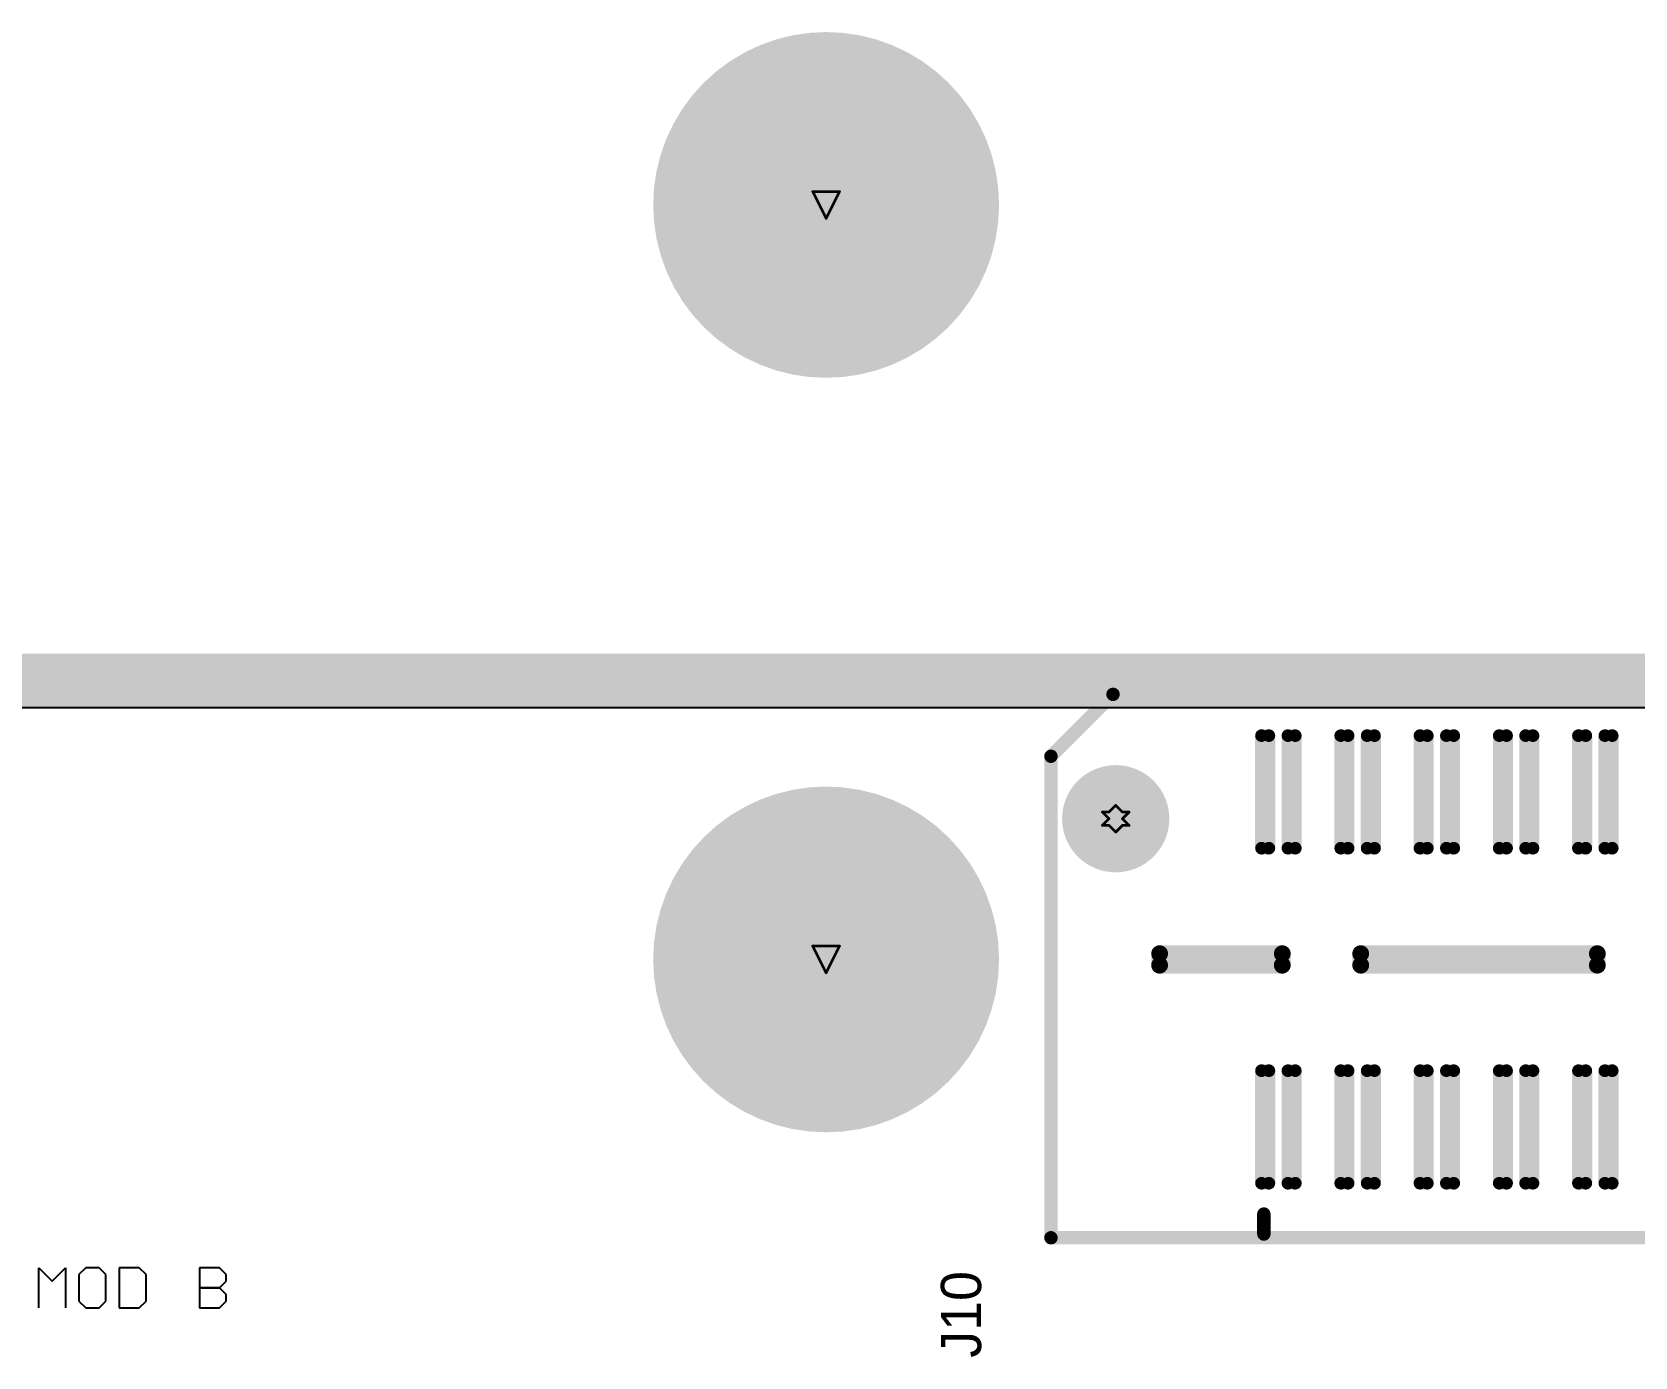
# Model space of a CAD drawing. Header units: millimetres. Extents: x 1.5 to 17.5, y 1 to 11.2.
# Drawn here: x 8.8 to 9.996, y 7.613 to 8.602 of the extents above; entities that cross this region are included whole.
import ezdxf

# ---------------------------------------------------------------- set-up
doc = ezdxf.new("R2010")
doc.units = ezdxf.units.MM
doc.header["$MEASUREMENT"] = 0
for name, color, linetype in [('BottomLayer', 5, 'Continuous'), ('BottomSolder', 6, 'Continuous'), ('DrillDrawing', 1, 'Continuous'), ('InternalPlane1', 76, 'Continuous'), ('InternalPlane2', 16, 'Continuous'), ('Mechanical2', 216, 'Continuous'), ('Mechanical8', 56, 'Continuous'), ('MultiLayer', 9, 'Continuous'), ('PadHoleLayer', 156, 'Continuous'), ('TopLayer', 1, 'Continuous'), ('TopOverlay', 2, 'Continuous'), ('TopPaste', 8, 'Continuous'), ('TopSolder', 216, 'Continuous')]:
    doc.layers.add(name, color=color, linetype=linetype)

# ---------------------------------------------------------------- blocks, each defined once
blk = doc.blocks.new('ASP_122953_01_ND_1')
at = {"layer": 'BottomLayer', "const_width": 0.125}
for points in [[(-1.4625, 0.563, 1), (-1.3375, 0.563, 1)], [(-1.4625, 0, 1), (-1.3375, 0, 1)]]:
    blk.add_lwpolyline(points, format="xyb", close=True, dxfattribs=at)
at = {"layer": 'BottomSolder', "const_width": 0.129}
for points in [[(-1.4645, 0.563, 1), (-1.3355, 0.563, 1)], [(-1.4645, 0, 1), (-1.3355, 0, 1)]]:
    blk.add_lwpolyline(points, format="xyb", close=True, dxfattribs=at)
at = {"layer": 'InternalPlane1'}
for points, const_width in [([(-1.4412, 0.563, 1), (-1.3587, 0.563, 1)], 0.0825), ([(-1.204, 0.105, 1), (-1.164, 0.105, 1)], 0.04), ([(-1.4412, 0, 1), (-1.3587, 0, 1)], 0.0825)]:
    blk.add_lwpolyline(points, format="xyb", close=True, dxfattribs=dict(at, const_width=const_width))
at = {"layer": 'InternalPlane2'}
for points, const_width in [([(-1.4412, 0.563, 1), (-1.3587, 0.563, 1)], 0.0825), ([(-1.204, 0.105, 1), (-1.164, 0.105, 1)], 0.04), ([(-1.4412, 0, 1), (-1.3587, 0, 1)], 0.0825)]:
    blk.add_lwpolyline(points, format="xyb", close=True, dxfattribs=dict(at, const_width=const_width))
at = {"layer": 'MultiLayer', "const_width": 0.125}
for points in [[(-1.4625, 0.563, 1), (-1.3375, 0.563, 1)], [(-1.4625, 0, 1), (-1.3375, 0, 1)]]:
    blk.add_lwpolyline(points, format="xyb", close=True, dxfattribs=at)
at = {"layer": 'PadHoleLayer'}
for points, const_width in [([(-1.4312, 0.563, 1), (-1.3687, 0.563, 1)], 0.0625), ([(-1.194, 0.105, 1), (-1.174, 0.105, 1)], 0.02), ([(-1.4312, 0, 1), (-1.3687, 0, 1)], 0.0625)]:
    blk.add_lwpolyline(points, format="xyb", close=True, dxfattribs=dict(at, const_width=const_width))
at = {"layer": 'TopLayer'}
for points, const_width in [([(-1.4625, 0.563, 1), (-1.3375, 0.563, 1)], 0.125), ([(-1.0766, 0.167, 1), (-1.0739, 0.167, 1)], 0.00275), ([(-1.0711, 0.167, 1), (-1.0684, 0.167, 1)], 0.00275), ([(-1.0569, 0.167, 1), (-1.0542, 0.167, 1)], 0.00275), ([(-1.0514, 0.167, 1), (-1.0487, 0.167, 1)], 0.00275), ([(-1.0175, 0.167, 1), (-1.0148, 0.167, 1)], 0.00275), ([(-1.012, 0.167, 1), (-1.0093, 0.167, 1)], 0.00275), ([(-0.9978, 0.167, 1), (-0.9951, 0.167, 1)], 0.00275), ([(-0.9923, 0.167, 1), (-0.9896, 0.167, 1)], 0.00275), ([(-0.9584, 0.167, 1), (-0.9557, 0.167, 1)], 0.00275), ([(-0.9529, 0.167, 1), (-0.9502, 0.167, 1)], 0.00275), ([(-0.9387, 0.167, 1), (-0.936, 0.167, 1)], 0.00275), ([(-0.9332, 0.167, 1), (-0.9305, 0.167, 1)], 0.00275), ([(-0.8993, 0.167, 1), (-0.8966, 0.167, 1)], 0.00275), ([(-0.8938, 0.167, 1), (-0.8911, 0.167, 1)], 0.00275), ([(-0.8796, 0.167, 1), (-0.8769, 0.167, 1)], 0.00275), ([(-0.8741, 0.167, 1), (-0.8714, 0.167, 1)], 0.00275), ([(-0.8402, 0.167, 1), (-0.8375, 0.167, 1)], 0.00275), ([(-0.8347, 0.167, 1), (-0.832, 0.167, 1)], 0.00275), ([(-0.8205, 0.167, 1), (-0.8178, 0.167, 1)], 0.00275), ([(-0.815, 0.167, 1), (-0.8123, 0.167, 1)], 0.00275), ([(-1.4625, 0, 1), (-1.3375, 0, 1)], 0.125), ([(-1.0766, 0.083, 1), (-1.0739, 0.083, 1)], 0.00275), ([(-1.0711, 0.083, 1), (-1.0684, 0.083, 1)], 0.00275), ([(-1.0569, 0.083, 1), (-1.0542, 0.083, 1)], 0.00275), ([(-1.0514, 0.083, 1), (-1.0487, 0.083, 1)], 0.00275), ([(-1.0175, 0.083, 1), (-1.0148, 0.083, 1)], 0.00275), ([(-1.012, 0.083, 1), (-1.0093, 0.083, 1)], 0.00275), ([(-0.9978, 0.083, 1), (-0.9951, 0.083, 1)], 0.00275), ([(-0.9923, 0.083, 1), (-0.9896, 0.083, 1)], 0.00275), ([(-0.9584, 0.083, 1), (-0.9557, 0.083, 1)], 0.00275), ([(-0.9529, 0.083, 1), (-0.9502, 0.083, 1)], 0.00275), ([(-0.9387, 0.083, 1), (-0.936, 0.083, 1)], 0.00275), ([(-0.9332, 0.083, 1), (-0.9305, 0.083, 1)], 0.00275), ([(-0.8993, 0.083, 1), (-0.8966, 0.083, 1)], 0.00275), ([(-0.8938, 0.083, 1), (-0.8911, 0.083, 1)], 0.00275), ([(-0.8796, 0.083, 1), (-0.8769, 0.083, 1)], 0.00275), ([(-0.8741, 0.083, 1), (-0.8714, 0.083, 1)], 0.00275), ([(-0.8402, 0.083, 1), (-0.8375, 0.083, 1)], 0.00275), ([(-0.8347, 0.083, 1), (-0.832, 0.083, 1)], 0.00275), ([(-0.8205, 0.083, 1), (-0.8178, 0.083, 1)], 0.00275), ([(-0.815, 0.083, 1), (-0.8123, 0.083, 1)], 0.00275), ([(-1.1534, 0.0043, 1), (-1.1491, 0.0043, 1)], 0.00425), ([(-1.1534, -0.0043, 1), (-1.1491, -0.0043, 1)], 0.00425), ([(-1.0619, 0.0043, 1), (-1.0576, 0.0043, 1)], 0.00425), ([(-1.0034, 0.0043, 1), (-0.9991, 0.0043, 1)], 0.00425), ([(-0.8269, 0.0043, 1), (-0.8226, 0.0043, 1)], 0.00425), ([(-1.0619, -0.0043, 1), (-1.0576, -0.0043, 1)], 0.00425), ([(-1.0034, -0.0043, 1), (-0.9991, -0.0043, 1)], 0.00425), ([(-0.8269, -0.0043, 1), (-0.8226, -0.0043, 1)], 0.00425), ([(-1.0766, -0.083, 1), (-1.0739, -0.083, 1)], 0.00275), ([(-1.0711, -0.083, 1), (-1.0684, -0.083, 1)], 0.00275), ([(-1.0569, -0.083, 1), (-1.0542, -0.083, 1)], 0.00275), ([(-1.0514, -0.083, 1), (-1.0487, -0.083, 1)], 0.00275), ([(-1.0175, -0.083, 1), (-1.0148, -0.083, 1)], 0.00275), ([(-1.012, -0.083, 1), (-1.0093, -0.083, 1)], 0.00275), ([(-0.9978, -0.083, 1), (-0.9951, -0.083, 1)], 0.00275), ([(-0.9923, -0.083, 1), (-0.9896, -0.083, 1)], 0.00275), ([(-0.9584, -0.083, 1), (-0.9557, -0.083, 1)], 0.00275), ([(-0.9529, -0.083, 1), (-0.9502, -0.083, 1)], 0.00275), ([(-0.9387, -0.083, 1), (-0.936, -0.083, 1)], 0.00275), ([(-0.9332, -0.083, 1), (-0.9305, -0.083, 1)], 0.00275), ([(-0.8993, -0.083, 1), (-0.8966, -0.083, 1)], 0.00275), ([(-0.8938, -0.083, 1), (-0.8911, -0.083, 1)], 0.00275), ([(-0.8796, -0.083, 1), (-0.8769, -0.083, 1)], 0.00275), ([(-0.8741, -0.083, 1), (-0.8714, -0.083, 1)], 0.00275), ([(-0.8402, -0.083, 1), (-0.8375, -0.083, 1)], 0.00275), ([(-0.8347, -0.083, 1), (-0.832, -0.083, 1)], 0.00275), ([(-0.8205, -0.083, 1), (-0.8178, -0.083, 1)], 0.00275), ([(-0.815, -0.083, 1), (-0.8123, -0.083, 1)], 0.00275), ([(-1.0766, -0.167, 1), (-1.0739, -0.167, 1)], 0.00275), ([(-1.0711, -0.167, 1), (-1.0684, -0.167, 1)], 0.00275), ([(-1.0569, -0.167, 1), (-1.0542, -0.167, 1)], 0.00275), ([(-1.0514, -0.167, 1), (-1.0487, -0.167, 1)], 0.00275), ([(-1.0175, -0.167, 1), (-1.0148, -0.167, 1)], 0.00275), ([(-1.012, -0.167, 1), (-1.0093, -0.167, 1)], 0.00275), ([(-0.9978, -0.167, 1), (-0.9951, -0.167, 1)], 0.00275), ([(-0.9923, -0.167, 1), (-0.9896, -0.167, 1)], 0.00275), ([(-0.9584, -0.167, 1), (-0.9557, -0.167, 1)], 0.00275), ([(-0.9529, -0.167, 1), (-0.9502, -0.167, 1)], 0.00275), ([(-0.9387, -0.167, 1), (-0.936, -0.167, 1)], 0.00275), ([(-0.9332, -0.167, 1), (-0.9305, -0.167, 1)], 0.00275), ([(-0.8993, -0.167, 1), (-0.8966, -0.167, 1)], 0.00275), ([(-0.8938, -0.167, 1), (-0.8911, -0.167, 1)], 0.00275), ([(-0.8796, -0.167, 1), (-0.8769, -0.167, 1)], 0.00275), ([(-0.8741, -0.167, 1), (-0.8714, -0.167, 1)], 0.00275), ([(-0.8402, -0.167, 1), (-0.8375, -0.167, 1)], 0.00275), ([(-0.8347, -0.167, 1), (-0.832, -0.167, 1)], 0.00275), ([(-0.8205, -0.167, 1), (-0.8178, -0.167, 1)], 0.00275), ([(-0.815, -0.167, 1), (-0.8123, -0.167, 1)], 0.00275)]:
    blk.add_lwpolyline(points, format="xyb", close=True, dxfattribs=dict(at, const_width=const_width))
for points in [[(-1.0753, 0.0803), (-1.0697, 0.0803), (-1.0753, 0.1698), (-1.0697, 0.1698)], [(-1.0555, 0.0803), (-1.05, 0.0803), (-1.0555, 0.1698), (-1.05, 0.1698)], [(-1.0162, 0.0803), (-1.0107, 0.0803), (-1.0162, 0.1698), (-1.0107, 0.1698)], [(-0.9964, 0.0803), (-0.9909, 0.0803), (-0.9964, 0.1698), (-0.9909, 0.1698)], [(-0.957, 0.0803), (-0.9516, 0.0803), (-0.957, 0.1698), (-0.9516, 0.1698)], [(-0.9374, 0.0803), (-0.9318, 0.0803), (-0.9374, 0.1698), (-0.9318, 0.1698)], [(-0.898, 0.0803), (-0.8924, 0.0803), (-0.898, 0.1698), (-0.8924, 0.1698)], [(-0.8782, 0.0803), (-0.8728, 0.0803), (-0.8782, 0.1698), (-0.8728, 0.1698)], [(-0.8388, 0.0803), (-0.8334, 0.0803), (-0.8388, 0.1698), (-0.8334, 0.1698)], [(-0.8192, 0.0803), (-0.8136, 0.0803), (-0.8192, 0.1698), (-0.8136, 0.1698)], [(-1.078, 0.083), (-1.067, 0.083), (-1.078, 0.167), (-1.067, 0.167)], [(-1.0583, 0.083), (-1.0473, 0.083), (-1.0583, 0.167), (-1.0473, 0.167)], [(-1.0189, 0.083), (-1.0079, 0.083), (-1.0189, 0.167), (-1.0079, 0.167)], [(-0.9992, 0.083), (-0.9882, 0.083), (-0.9992, 0.167), (-0.9882, 0.167)], [(-0.9598, 0.083), (-0.9488, 0.083), (-0.9598, 0.167), (-0.9488, 0.167)], [(-0.9401, 0.083), (-0.9291, 0.083), (-0.9401, 0.167), (-0.9291, 0.167)], [(-0.9007, 0.083), (-0.8897, 0.083), (-0.9007, 0.167), (-0.8897, 0.167)], [(-0.881, 0.083), (-0.87, 0.083), (-0.881, 0.167), (-0.87, 0.167)], [(-0.8416, 0.083), (-0.8306, 0.083), (-0.8416, 0.167), (-0.8306, 0.167)], [(-0.8219, 0.083), (-0.8109, 0.083), (-0.8219, 0.167), (-0.8109, 0.167)], [(-1.0555, -0.0043), (-1.0555, 0.0043), (-1.1555, -0.0043), (-1.1555, 0.0043)], [(-1.0597, -0.0085), (-1.0597, 0.0085), (-1.1513, -0.0085), (-1.1513, 0.0085)], [(-0.8205, -0.0043), (-0.8205, 0.0043), (-1.0055, -0.0043), (-1.0055, 0.0043)], [(-0.8247, -0.0085), (-0.8247, 0.0085), (-1.0012, -0.0085), (-1.0012, 0.0085)], [(-1.078, -0.167), (-1.067, -0.167), (-1.078, -0.083), (-1.067, -0.083)], [(-1.0753, -0.1698), (-1.0697, -0.1698), (-1.0753, -0.0803), (-1.0697, -0.0803)], [(-1.0583, -0.167), (-1.0473, -0.167), (-1.0583, -0.083), (-1.0473, -0.083)], [(-1.0555, -0.1698), (-1.05, -0.1698), (-1.0555, -0.0803), (-1.05, -0.0803)], [(-1.0189, -0.167), (-1.0079, -0.167), (-1.0189, -0.083), (-1.0079, -0.083)], [(-1.0162, -0.1698), (-1.0107, -0.1698), (-1.0162, -0.0803), (-1.0107, -0.0803)], [(-0.9992, -0.167), (-0.9882, -0.167), (-0.9992, -0.083), (-0.9882, -0.083)], [(-0.9964, -0.1698), (-0.9909, -0.1698), (-0.9964, -0.0803), (-0.9909, -0.0803)], [(-0.9598, -0.167), (-0.9488, -0.167), (-0.9598, -0.083), (-0.9488, -0.083)], [(-0.957, -0.1698), (-0.9516, -0.1698), (-0.957, -0.0803), (-0.9516, -0.0803)], [(-0.9401, -0.167), (-0.9291, -0.167), (-0.9401, -0.083), (-0.9291, -0.083)], [(-0.9374, -0.1698), (-0.9318, -0.1698), (-0.9374, -0.0803), (-0.9318, -0.0803)], [(-0.9007, -0.167), (-0.8897, -0.167), (-0.9007, -0.083), (-0.8897, -0.083)], [(-0.898, -0.1698), (-0.8924, -0.1698), (-0.898, -0.0803), (-0.8924, -0.0803)], [(-0.881, -0.167), (-0.87, -0.167), (-0.881, -0.083), (-0.87, -0.083)], [(-0.8782, -0.1698), (-0.8728, -0.1698), (-0.8782, -0.0803), (-0.8728, -0.0803)], [(-0.8416, -0.167), (-0.8306, -0.167), (-0.8416, -0.083), (-0.8306, -0.083)], [(-0.8388, -0.1698), (-0.8334, -0.1698), (-0.8388, -0.0803), (-0.8334, -0.0803)], [(-0.8219, -0.167), (-0.8109, -0.167), (-0.8219, -0.083), (-0.8109, -0.083)], [(-0.8192, -0.1698), (-0.8136, -0.1698), (-0.8192, -0.0803), (-0.8136, -0.0803)]]:
    blk.add_solid(points, dxfattribs=at)
at = {"layer": 'TopOverlay', "const_width": 0.01}
for points in [[(-1.2323, 0.1516), (-1.186, 0.1978)], [(-1.186, 0.1978), (1.1841, 0.1978)], [(-1.2323, -0.2077), (-1.2323, 0.1516)], [(-1.0735, -0.2049), (-1.0735, -0.19)], [(-1.2323, -0.2077), (1.2352, -0.2077)]]:
    blk.add_lwpolyline(points, dxfattribs=at)
at = {"layer": 'TopOverlay', "const_width": 0.005}
for points in [[(-1.1885, 0.1978, 1), (-1.1835, 0.1978, 1)], [(-1.1885, 0.1978, 1), (-1.1835, 0.1978, 1)], [(-1.2348, 0.1516, 1), (-1.2298, 0.1516, 1)], [(-1.2348, 0.1516, 1), (-1.2298, 0.1516, 1)], [(-1.076, -0.19, 1), (-1.071, -0.19, 1)], [(-1.2348, -0.2077, 1), (-1.2298, -0.2077, 1)], [(-1.2348, -0.2077, 1), (-1.2298, -0.2077, 1)], [(-1.076, -0.2049, 1), (-1.071, -0.2049, 1)]]:
    blk.add_lwpolyline(points, format="xyb", close=True, dxfattribs=at)
at = {"layer": 'TopPaste'}
for points, const_width in [([(-1.0766, 0.167, 1), (-1.0739, 0.167, 1)], 0.00275), ([(-1.0711, 0.167, 1), (-1.0684, 0.167, 1)], 0.00275), ([(-1.0569, 0.167, 1), (-1.0542, 0.167, 1)], 0.00275), ([(-1.0514, 0.167, 1), (-1.0487, 0.167, 1)], 0.00275), ([(-1.0175, 0.167, 1), (-1.0148, 0.167, 1)], 0.00275), ([(-1.012, 0.167, 1), (-1.0093, 0.167, 1)], 0.00275), ([(-0.9978, 0.167, 1), (-0.9951, 0.167, 1)], 0.00275), ([(-0.9923, 0.167, 1), (-0.9896, 0.167, 1)], 0.00275), ([(-0.9584, 0.167, 1), (-0.9557, 0.167, 1)], 0.00275), ([(-0.9529, 0.167, 1), (-0.9502, 0.167, 1)], 0.00275), ([(-0.9387, 0.167, 1), (-0.936, 0.167, 1)], 0.00275), ([(-0.9332, 0.167, 1), (-0.9305, 0.167, 1)], 0.00275), ([(-0.8993, 0.167, 1), (-0.8966, 0.167, 1)], 0.00275), ([(-0.8938, 0.167, 1), (-0.8911, 0.167, 1)], 0.00275), ([(-0.8796, 0.167, 1), (-0.8769, 0.167, 1)], 0.00275), ([(-0.8741, 0.167, 1), (-0.8714, 0.167, 1)], 0.00275), ([(-0.8402, 0.167, 1), (-0.8375, 0.167, 1)], 0.00275), ([(-0.8347, 0.167, 1), (-0.832, 0.167, 1)], 0.00275), ([(-0.8205, 0.167, 1), (-0.8178, 0.167, 1)], 0.00275), ([(-0.815, 0.167, 1), (-0.8123, 0.167, 1)], 0.00275), ([(-1.0766, 0.083, 1), (-1.0739, 0.083, 1)], 0.00275), ([(-1.0711, 0.083, 1), (-1.0684, 0.083, 1)], 0.00275), ([(-1.0569, 0.083, 1), (-1.0542, 0.083, 1)], 0.00275), ([(-1.0514, 0.083, 1), (-1.0487, 0.083, 1)], 0.00275), ([(-1.0175, 0.083, 1), (-1.0148, 0.083, 1)], 0.00275), ([(-1.012, 0.083, 1), (-1.0093, 0.083, 1)], 0.00275), ([(-0.9978, 0.083, 1), (-0.9951, 0.083, 1)], 0.00275), ([(-0.9923, 0.083, 1), (-0.9896, 0.083, 1)], 0.00275), ([(-0.9584, 0.083, 1), (-0.9557, 0.083, 1)], 0.00275), ([(-0.9529, 0.083, 1), (-0.9502, 0.083, 1)], 0.00275), ([(-0.9387, 0.083, 1), (-0.936, 0.083, 1)], 0.00275), ([(-0.9332, 0.083, 1), (-0.9305, 0.083, 1)], 0.00275), ([(-0.8993, 0.083, 1), (-0.8966, 0.083, 1)], 0.00275), ([(-0.8938, 0.083, 1), (-0.8911, 0.083, 1)], 0.00275), ([(-0.8796, 0.083, 1), (-0.8769, 0.083, 1)], 0.00275), ([(-0.8741, 0.083, 1), (-0.8714, 0.083, 1)], 0.00275), ([(-0.8402, 0.083, 1), (-0.8375, 0.083, 1)], 0.00275), ([(-0.8347, 0.083, 1), (-0.832, 0.083, 1)], 0.00275), ([(-0.8205, 0.083, 1), (-0.8178, 0.083, 1)], 0.00275), ([(-0.815, 0.083, 1), (-0.8123, 0.083, 1)], 0.00275), ([(-1.1534, 0.0043, 1), (-1.1491, 0.0043, 1)], 0.00425), ([(-1.1534, -0.0043, 1), (-1.1491, -0.0043, 1)], 0.00425), ([(-1.0619, 0.0043, 1), (-1.0576, 0.0043, 1)], 0.00425), ([(-1.0034, 0.0043, 1), (-0.9991, 0.0043, 1)], 0.00425), ([(-0.8269, 0.0043, 1), (-0.8226, 0.0043, 1)], 0.00425), ([(-1.0619, -0.0043, 1), (-1.0576, -0.0043, 1)], 0.00425), ([(-1.0034, -0.0043, 1), (-0.9991, -0.0043, 1)], 0.00425), ([(-0.8269, -0.0043, 1), (-0.8226, -0.0043, 1)], 0.00425), ([(-1.0766, -0.083, 1), (-1.0739, -0.083, 1)], 0.00275), ([(-1.0711, -0.083, 1), (-1.0684, -0.083, 1)], 0.00275), ([(-1.0569, -0.083, 1), (-1.0542, -0.083, 1)], 0.00275), ([(-1.0514, -0.083, 1), (-1.0487, -0.083, 1)], 0.00275), ([(-1.0175, -0.083, 1), (-1.0148, -0.083, 1)], 0.00275), ([(-1.012, -0.083, 1), (-1.0093, -0.083, 1)], 0.00275), ([(-0.9978, -0.083, 1), (-0.9951, -0.083, 1)], 0.00275), ([(-0.9923, -0.083, 1), (-0.9896, -0.083, 1)], 0.00275), ([(-0.9584, -0.083, 1), (-0.9557, -0.083, 1)], 0.00275), ([(-0.9529, -0.083, 1), (-0.9502, -0.083, 1)], 0.00275), ([(-0.9387, -0.083, 1), (-0.936, -0.083, 1)], 0.00275), ([(-0.9332, -0.083, 1), (-0.9305, -0.083, 1)], 0.00275), ([(-0.8993, -0.083, 1), (-0.8966, -0.083, 1)], 0.00275), ([(-0.8938, -0.083, 1), (-0.8911, -0.083, 1)], 0.00275), ([(-0.8796, -0.083, 1), (-0.8769, -0.083, 1)], 0.00275), ([(-0.8741, -0.083, 1), (-0.8714, -0.083, 1)], 0.00275), ([(-0.8402, -0.083, 1), (-0.8375, -0.083, 1)], 0.00275), ([(-0.8347, -0.083, 1), (-0.832, -0.083, 1)], 0.00275), ([(-0.8205, -0.083, 1), (-0.8178, -0.083, 1)], 0.00275), ([(-0.815, -0.083, 1), (-0.8123, -0.083, 1)], 0.00275), ([(-1.0766, -0.167, 1), (-1.0739, -0.167, 1)], 0.00275), ([(-1.0711, -0.167, 1), (-1.0684, -0.167, 1)], 0.00275), ([(-1.0569, -0.167, 1), (-1.0542, -0.167, 1)], 0.00275), ([(-1.0514, -0.167, 1), (-1.0487, -0.167, 1)], 0.00275), ([(-1.0175, -0.167, 1), (-1.0148, -0.167, 1)], 0.00275), ([(-1.012, -0.167, 1), (-1.0093, -0.167, 1)], 0.00275), ([(-0.9978, -0.167, 1), (-0.9951, -0.167, 1)], 0.00275), ([(-0.9923, -0.167, 1), (-0.9896, -0.167, 1)], 0.00275), ([(-0.9584, -0.167, 1), (-0.9557, -0.167, 1)], 0.00275), ([(-0.9529, -0.167, 1), (-0.9502, -0.167, 1)], 0.00275), ([(-0.9387, -0.167, 1), (-0.936, -0.167, 1)], 0.00275), ([(-0.9332, -0.167, 1), (-0.9305, -0.167, 1)], 0.00275), ([(-0.8993, -0.167, 1), (-0.8966, -0.167, 1)], 0.00275), ([(-0.8938, -0.167, 1), (-0.8911, -0.167, 1)], 0.00275), ([(-0.8796, -0.167, 1), (-0.8769, -0.167, 1)], 0.00275), ([(-0.8741, -0.167, 1), (-0.8714, -0.167, 1)], 0.00275), ([(-0.8402, -0.167, 1), (-0.8375, -0.167, 1)], 0.00275), ([(-0.8347, -0.167, 1), (-0.832, -0.167, 1)], 0.00275), ([(-0.8205, -0.167, 1), (-0.8178, -0.167, 1)], 0.00275), ([(-0.815, -0.167, 1), (-0.8123, -0.167, 1)], 0.00275)]:
    blk.add_lwpolyline(points, format="xyb", close=True, dxfattribs=dict(at, const_width=const_width))
for points in [[(-1.0753, 0.0803), (-1.0697, 0.0803), (-1.0753, 0.1698), (-1.0697, 0.1698)], [(-1.0555, 0.0803), (-1.05, 0.0803), (-1.0555, 0.1698), (-1.05, 0.1698)], [(-1.0162, 0.0803), (-1.0107, 0.0803), (-1.0162, 0.1698), (-1.0107, 0.1698)], [(-0.9964, 0.0803), (-0.9909, 0.0803), (-0.9964, 0.1698), (-0.9909, 0.1698)], [(-0.957, 0.0803), (-0.9516, 0.0803), (-0.957, 0.1698), (-0.9516, 0.1698)], [(-0.9374, 0.0803), (-0.9318, 0.0803), (-0.9374, 0.1698), (-0.9318, 0.1698)], [(-0.898, 0.0803), (-0.8924, 0.0803), (-0.898, 0.1698), (-0.8924, 0.1698)], [(-0.8782, 0.0803), (-0.8728, 0.0803), (-0.8782, 0.1698), (-0.8728, 0.1698)], [(-0.8388, 0.0803), (-0.8334, 0.0803), (-0.8388, 0.1698), (-0.8334, 0.1698)], [(-0.8192, 0.0803), (-0.8136, 0.0803), (-0.8192, 0.1698), (-0.8136, 0.1698)], [(-1.078, 0.083), (-1.067, 0.083), (-1.078, 0.167), (-1.067, 0.167)], [(-1.0583, 0.083), (-1.0473, 0.083), (-1.0583, 0.167), (-1.0473, 0.167)], [(-1.0189, 0.083), (-1.0079, 0.083), (-1.0189, 0.167), (-1.0079, 0.167)], [(-0.9992, 0.083), (-0.9882, 0.083), (-0.9992, 0.167), (-0.9882, 0.167)], [(-0.9598, 0.083), (-0.9488, 0.083), (-0.9598, 0.167), (-0.9488, 0.167)], [(-0.9401, 0.083), (-0.9291, 0.083), (-0.9401, 0.167), (-0.9291, 0.167)], [(-0.9007, 0.083), (-0.8897, 0.083), (-0.9007, 0.167), (-0.8897, 0.167)], [(-0.881, 0.083), (-0.87, 0.083), (-0.881, 0.167), (-0.87, 0.167)], [(-0.8416, 0.083), (-0.8306, 0.083), (-0.8416, 0.167), (-0.8306, 0.167)], [(-0.8219, 0.083), (-0.8109, 0.083), (-0.8219, 0.167), (-0.8109, 0.167)], [(-1.0555, -0.0043), (-1.0555, 0.0043), (-1.1555, -0.0043), (-1.1555, 0.0043)], [(-1.0597, -0.0085), (-1.0597, 0.0085), (-1.1513, -0.0085), (-1.1513, 0.0085)], [(-0.8205, -0.0043), (-0.8205, 0.0043), (-1.0055, -0.0043), (-1.0055, 0.0043)], [(-0.8247, -0.0085), (-0.8247, 0.0085), (-1.0012, -0.0085), (-1.0012, 0.0085)], [(-1.078, -0.167), (-1.067, -0.167), (-1.078, -0.083), (-1.067, -0.083)], [(-1.0753, -0.1698), (-1.0697, -0.1698), (-1.0753, -0.0803), (-1.0697, -0.0803)], [(-1.0583, -0.167), (-1.0473, -0.167), (-1.0583, -0.083), (-1.0473, -0.083)], [(-1.0555, -0.1698), (-1.05, -0.1698), (-1.0555, -0.0803), (-1.05, -0.0803)], [(-1.0189, -0.167), (-1.0079, -0.167), (-1.0189, -0.083), (-1.0079, -0.083)], [(-1.0162, -0.1698), (-1.0107, -0.1698), (-1.0162, -0.0803), (-1.0107, -0.0803)], [(-0.9992, -0.167), (-0.9882, -0.167), (-0.9992, -0.083), (-0.9882, -0.083)], [(-0.9964, -0.1698), (-0.9909, -0.1698), (-0.9964, -0.0803), (-0.9909, -0.0803)], [(-0.9598, -0.167), (-0.9488, -0.167), (-0.9598, -0.083), (-0.9488, -0.083)], [(-0.957, -0.1698), (-0.9516, -0.1698), (-0.957, -0.0803), (-0.9516, -0.0803)], [(-0.9401, -0.167), (-0.9291, -0.167), (-0.9401, -0.083), (-0.9291, -0.083)], [(-0.9374, -0.1698), (-0.9318, -0.1698), (-0.9374, -0.0803), (-0.9318, -0.0803)], [(-0.9007, -0.167), (-0.8897, -0.167), (-0.9007, -0.083), (-0.8897, -0.083)], [(-0.898, -0.1698), (-0.8924, -0.1698), (-0.898, -0.0803), (-0.8924, -0.0803)], [(-0.881, -0.167), (-0.87, -0.167), (-0.881, -0.083), (-0.87, -0.083)], [(-0.8782, -0.1698), (-0.8728, -0.1698), (-0.8782, -0.0803), (-0.8728, -0.0803)], [(-0.8416, -0.167), (-0.8306, -0.167), (-0.8416, -0.083), (-0.8306, -0.083)], [(-0.8388, -0.1698), (-0.8334, -0.1698), (-0.8388, -0.0803), (-0.8334, -0.0803)], [(-0.8219, -0.167), (-0.8109, -0.167), (-0.8219, -0.083), (-0.8109, -0.083)], [(-0.8192, -0.1698), (-0.8136, -0.1698), (-0.8192, -0.0803), (-0.8136, -0.0803)]]:
    blk.add_solid(points, dxfattribs=at)
at = {"layer": 'TopSolder'}
for points, const_width in [([(-1.4645, 0.563, 1), (-1.3355, 0.563, 1)], 0.129), ([(-1.0776, 0.167, 1), (-1.0729, 0.167, 1)], 0.00472), ([(-1.0721, 0.167, 1), (-1.0674, 0.167, 1)], 0.00472), ([(-1.0579, 0.167, 1), (-1.0532, 0.167, 1)], 0.00472), ([(-1.0524, 0.167, 1), (-1.0477, 0.167, 1)], 0.00472), ([(-1.0185, 0.167, 1), (-1.0138, 0.167, 1)], 0.00472), ([(-1.013, 0.167, 1), (-1.0083, 0.167, 1)], 0.00472), ([(-0.9988, 0.167, 1), (-0.9941, 0.167, 1)], 0.00472), ([(-0.9933, 0.167, 1), (-0.9886, 0.167, 1)], 0.00472), ([(-0.9594, 0.167, 1), (-0.9547, 0.167, 1)], 0.00472), ([(-0.9539, 0.167, 1), (-0.9492, 0.167, 1)], 0.00472), ([(-0.9397, 0.167, 1), (-0.935, 0.167, 1)], 0.00472), ([(-0.9342, 0.167, 1), (-0.9295, 0.167, 1)], 0.00472), ([(-0.9003, 0.167, 1), (-0.8956, 0.167, 1)], 0.00472), ([(-0.8948, 0.167, 1), (-0.8901, 0.167, 1)], 0.00472), ([(-0.8806, 0.167, 1), (-0.8759, 0.167, 1)], 0.00472), ([(-0.8751, 0.167, 1), (-0.8704, 0.167, 1)], 0.00472), ([(-0.8412, 0.167, 1), (-0.8365, 0.167, 1)], 0.00472), ([(-0.8357, 0.167, 1), (-0.831, 0.167, 1)], 0.00472), ([(-0.8215, 0.167, 1), (-0.8168, 0.167, 1)], 0.00472), ([(-0.816, 0.167, 1), (-0.8113, 0.167, 1)], 0.00472), ([(-1.4645, 0, 1), (-1.3355, 0, 1)], 0.129), ([(-1.0776, 0.083, 1), (-1.0729, 0.083, 1)], 0.00472), ([(-1.0721, 0.083, 1), (-1.0674, 0.083, 1)], 0.00472), ([(-1.0579, 0.083, 1), (-1.0532, 0.083, 1)], 0.00472), ([(-1.0524, 0.083, 1), (-1.0477, 0.083, 1)], 0.00472), ([(-1.0185, 0.083, 1), (-1.0138, 0.083, 1)], 0.00472), ([(-1.013, 0.083, 1), (-1.0083, 0.083, 1)], 0.00472), ([(-0.9988, 0.083, 1), (-0.9941, 0.083, 1)], 0.00472), ([(-0.9933, 0.083, 1), (-0.9886, 0.083, 1)], 0.00472), ([(-0.9594, 0.083, 1), (-0.9547, 0.083, 1)], 0.00472), ([(-0.9539, 0.083, 1), (-0.9492, 0.083, 1)], 0.00472), ([(-0.9397, 0.083, 1), (-0.935, 0.083, 1)], 0.00472), ([(-0.9342, 0.083, 1), (-0.9295, 0.083, 1)], 0.00472), ([(-0.9003, 0.083, 1), (-0.8956, 0.083, 1)], 0.00472), ([(-0.8948, 0.083, 1), (-0.8901, 0.083, 1)], 0.00472), ([(-0.8806, 0.083, 1), (-0.8759, 0.083, 1)], 0.00472), ([(-0.8751, 0.083, 1), (-0.8704, 0.083, 1)], 0.00472), ([(-0.8412, 0.083, 1), (-0.8365, 0.083, 1)], 0.00472), ([(-0.8357, 0.083, 1), (-0.831, 0.083, 1)], 0.00472), ([(-0.8215, 0.083, 1), (-0.8168, 0.083, 1)], 0.00472), ([(-0.816, 0.083, 1), (-0.8113, 0.083, 1)], 0.00472), ([(-1.1544, 0.0043, 1), (-1.1481, 0.0043, 1)], 0.00622), ([(-1.1544, -0.0043, 1), (-1.1481, -0.0043, 1)], 0.00622), ([(-1.0629, 0.0043, 1), (-1.0566, 0.0043, 1)], 0.00622), ([(-1.0629, -0.0043, 1), (-1.0566, -0.0043, 1)], 0.00622), ([(-1.0044, 0.0043, 1), (-0.9981, 0.0043, 1)], 0.00622), ([(-1.0044, -0.0043, 1), (-0.9981, -0.0043, 1)], 0.00622), ([(-0.8279, 0.0043, 1), (-0.8216, 0.0043, 1)], 0.00622), ([(-0.8279, -0.0043, 1), (-0.8216, -0.0043, 1)], 0.00622), ([(-1.0776, -0.083, 1), (-1.0729, -0.083, 1)], 0.00472), ([(-1.0721, -0.083, 1), (-1.0674, -0.083, 1)], 0.00472), ([(-1.0579, -0.083, 1), (-1.0532, -0.083, 1)], 0.00472), ([(-1.0524, -0.083, 1), (-1.0477, -0.083, 1)], 0.00472), ([(-1.0185, -0.083, 1), (-1.0138, -0.083, 1)], 0.00472), ([(-1.013, -0.083, 1), (-1.0083, -0.083, 1)], 0.00472), ([(-0.9988, -0.083, 1), (-0.9941, -0.083, 1)], 0.00472), ([(-0.9933, -0.083, 1), (-0.9886, -0.083, 1)], 0.00472), ([(-0.9594, -0.083, 1), (-0.9547, -0.083, 1)], 0.00472), ([(-0.9539, -0.083, 1), (-0.9492, -0.083, 1)], 0.00472), ([(-0.9397, -0.083, 1), (-0.935, -0.083, 1)], 0.00472), ([(-0.9342, -0.083, 1), (-0.9295, -0.083, 1)], 0.00472), ([(-0.9003, -0.083, 1), (-0.8956, -0.083, 1)], 0.00472), ([(-0.8948, -0.083, 1), (-0.8901, -0.083, 1)], 0.00472), ([(-0.8806, -0.083, 1), (-0.8759, -0.083, 1)], 0.00472), ([(-0.8751, -0.083, 1), (-0.8704, -0.083, 1)], 0.00472), ([(-0.8412, -0.083, 1), (-0.8365, -0.083, 1)], 0.00472), ([(-0.8357, -0.083, 1), (-0.831, -0.083, 1)], 0.00472), ([(-0.8215, -0.083, 1), (-0.8168, -0.083, 1)], 0.00472), ([(-0.816, -0.083, 1), (-0.8113, -0.083, 1)], 0.00472), ([(-1.0776, -0.167, 1), (-1.0729, -0.167, 1)], 0.00472), ([(-1.0721, -0.167, 1), (-1.0674, -0.167, 1)], 0.00472), ([(-1.0579, -0.167, 1), (-1.0532, -0.167, 1)], 0.00472), ([(-1.0524, -0.167, 1), (-1.0477, -0.167, 1)], 0.00472), ([(-1.0185, -0.167, 1), (-1.0138, -0.167, 1)], 0.00472), ([(-1.013, -0.167, 1), (-1.0083, -0.167, 1)], 0.00472), ([(-0.9988, -0.167, 1), (-0.9941, -0.167, 1)], 0.00472), ([(-0.9933, -0.167, 1), (-0.9886, -0.167, 1)], 0.00472), ([(-0.9594, -0.167, 1), (-0.9547, -0.167, 1)], 0.00472), ([(-0.9539, -0.167, 1), (-0.9492, -0.167, 1)], 0.00472), ([(-0.9397, -0.167, 1), (-0.935, -0.167, 1)], 0.00472), ([(-0.9342, -0.167, 1), (-0.9295, -0.167, 1)], 0.00472), ([(-0.9003, -0.167, 1), (-0.8956, -0.167, 1)], 0.00472), ([(-0.8948, -0.167, 1), (-0.8901, -0.167, 1)], 0.00472), ([(-0.8806, -0.167, 1), (-0.8759, -0.167, 1)], 0.00472), ([(-0.8751, -0.167, 1), (-0.8704, -0.167, 1)], 0.00472), ([(-0.8412, -0.167, 1), (-0.8365, -0.167, 1)], 0.00472), ([(-0.8357, -0.167, 1), (-0.831, -0.167, 1)], 0.00472), ([(-0.8215, -0.167, 1), (-0.8168, -0.167, 1)], 0.00472), ([(-0.816, -0.167, 1), (-0.8113, -0.167, 1)], 0.00472)]:
    blk.add_lwpolyline(points, format="xyb", close=True, dxfattribs=dict(at, const_width=const_width))
for points in [[(-1.0753, 0.0783), (-1.0697, 0.0783), (-1.0753, 0.1717), (-1.0697, 0.1717)], [(-1.0555, 0.0783), (-1.05, 0.0783), (-1.0555, 0.1717), (-1.05, 0.1717)], [(-1.0162, 0.0783), (-1.0107, 0.0783), (-1.0162, 0.1717), (-1.0107, 0.1717)], [(-0.9964, 0.0783), (-0.9909, 0.0783), (-0.9964, 0.1717), (-0.9909, 0.1717)], [(-0.957, 0.0783), (-0.9516, 0.0783), (-0.957, 0.1717), (-0.9516, 0.1717)], [(-0.9374, 0.0783), (-0.9318, 0.0783), (-0.9374, 0.1717), (-0.9318, 0.1717)], [(-0.898, 0.0783), (-0.8924, 0.0783), (-0.898, 0.1717), (-0.8924, 0.1717)], [(-0.8782, 0.0783), (-0.8728, 0.0783), (-0.8782, 0.1717), (-0.8728, 0.1717)], [(-0.8388, 0.0783), (-0.8334, 0.0783), (-0.8388, 0.1717), (-0.8334, 0.1717)], [(-0.8192, 0.0783), (-0.8136, 0.0783), (-0.8192, 0.1717), (-0.8136, 0.1717)], [(-1.08, 0.083), (-1.065, 0.083), (-1.08, 0.167), (-1.065, 0.167)], [(-1.0603, 0.083), (-1.0453, 0.083), (-1.0603, 0.167), (-1.0453, 0.167)], [(-1.0209, 0.083), (-1.0059, 0.083), (-1.0209, 0.167), (-1.0059, 0.167)], [(-1.0012, 0.083), (-0.9862, 0.083), (-1.0012, 0.167), (-0.9862, 0.167)], [(-0.9618, 0.083), (-0.9468, 0.083), (-0.9618, 0.167), (-0.9468, 0.167)], [(-0.9421, 0.083), (-0.9271, 0.083), (-0.9421, 0.167), (-0.9271, 0.167)], [(-0.9027, 0.083), (-0.8877, 0.083), (-0.9027, 0.167), (-0.8877, 0.167)], [(-0.883, 0.083), (-0.868, 0.083), (-0.883, 0.167), (-0.868, 0.167)], [(-0.8436, 0.083), (-0.8286, 0.083), (-0.8436, 0.167), (-0.8286, 0.167)], [(-0.8239, 0.083), (-0.8089, 0.083), (-0.8239, 0.167), (-0.8089, 0.167)], [(-1.0535, -0.0043), (-1.0535, 0.0043), (-1.1575, -0.0043), (-1.1575, 0.0043)], [(-1.0597, -0.0105), (-1.0597, 0.0105), (-1.1513, -0.0105), (-1.1513, 0.0105)], [(-0.8185, -0.0043), (-0.8185, 0.0043), (-1.0075, -0.0043), (-1.0075, 0.0043)], [(-0.8247, -0.0105), (-0.8247, 0.0105), (-1.0012, -0.0105), (-1.0012, 0.0105)], [(-1.08, -0.167), (-1.065, -0.167), (-1.08, -0.083), (-1.065, -0.083)], [(-1.0753, -0.1717), (-1.0697, -0.1717), (-1.0753, -0.0783), (-1.0697, -0.0783)], [(-1.0603, -0.167), (-1.0453, -0.167), (-1.0603, -0.083), (-1.0453, -0.083)], [(-1.0555, -0.1717), (-1.05, -0.1717), (-1.0555, -0.0783), (-1.05, -0.0783)], [(-1.0209, -0.167), (-1.0059, -0.167), (-1.0209, -0.083), (-1.0059, -0.083)], [(-1.0162, -0.1717), (-1.0107, -0.1717), (-1.0162, -0.0783), (-1.0107, -0.0783)], [(-1.0012, -0.167), (-0.9862, -0.167), (-1.0012, -0.083), (-0.9862, -0.083)], [(-0.9964, -0.1717), (-0.9909, -0.1717), (-0.9964, -0.0783), (-0.9909, -0.0783)], [(-0.9618, -0.167), (-0.9468, -0.167), (-0.9618, -0.083), (-0.9468, -0.083)], [(-0.957, -0.1717), (-0.9516, -0.1717), (-0.957, -0.0783), (-0.9516, -0.0783)], [(-0.9421, -0.167), (-0.9271, -0.167), (-0.9421, -0.083), (-0.9271, -0.083)], [(-0.9374, -0.1717), (-0.9318, -0.1717), (-0.9374, -0.0783), (-0.9318, -0.0783)], [(-0.9027, -0.167), (-0.8877, -0.167), (-0.9027, -0.083), (-0.8877, -0.083)], [(-0.898, -0.1717), (-0.8924, -0.1717), (-0.898, -0.0783), (-0.8924, -0.0783)], [(-0.883, -0.167), (-0.868, -0.167), (-0.883, -0.083), (-0.868, -0.083)], [(-0.8782, -0.1717), (-0.8728, -0.1717), (-0.8782, -0.0783), (-0.8728, -0.0783)], [(-0.8436, -0.167), (-0.8286, -0.167), (-0.8436, -0.083), (-0.8286, -0.083)], [(-0.8388, -0.1717), (-0.8334, -0.1717), (-0.8388, -0.0783), (-0.8334, -0.0783)], [(-0.8239, -0.167), (-0.8089, -0.167), (-0.8239, -0.083), (-0.8089, -0.083)], [(-0.8192, -0.1717), (-0.8136, -0.1717), (-0.8192, -0.0783), (-0.8136, -0.0783)]]:
    blk.add_solid(points, dxfattribs=at)

msp = doc.modelspace()

# ---------------------------------------------------------------- linework, layer by layer
at = {"layer": 'DrillDrawing', "const_width": 0.002}
for points in [[(9.3823, 8.483), (9.4023, 8.483)], [(9.3823, 8.483), (9.3923, 8.463)], [(9.3923, 8.463), (9.4023, 8.483)], [(9.6033, 8.02), (9.6083, 8.025)], [(9.6083, 8.025), (9.6133, 8.02)], [(9.5983, 8.02), (9.6033, 8.015)], [(9.5983, 8.02), (9.6033, 8.02)], [(9.5983, 8.01), (9.6033, 8.015)], [(9.5983, 8.01), (9.6033, 8.01)], [(9.6033, 8.01), (9.6083, 8.005)], [(9.6083, 8.005), (9.6133, 8.01)], [(9.6133, 8.02), (9.6183, 8.02)], [(9.6133, 8.015), (9.6183, 8.02)], [(9.6133, 8.015), (9.6183, 8.01)], [(9.6133, 8.01), (9.6183, 8.01)], [(9.3823, 7.92), (9.4023, 7.92)], [(9.3823, 7.92), (9.3923, 7.9)], [(9.3923, 7.9), (9.4023, 7.92)]]:
    msp.add_lwpolyline(points, dxfattribs=at)
at = {"layer": 'DrillDrawing', "const_width": 0.001}
for points in [[(9.3818, 8.483, 1), (9.3828, 8.483, 1)], [(9.3818, 8.483, 1), (9.3828, 8.483, 1)], [(9.4018, 8.483, 1), (9.4028, 8.483, 1)], [(9.4018, 8.483, 1), (9.4028, 8.483, 1)], [(9.3918, 8.463, 1), (9.3928, 8.463, 1)], [(9.3918, 8.463, 1), (9.3928, 8.463, 1)], [(9.6078, 8.025, 1), (9.6088, 8.025, 1)], [(9.6078, 8.025, 1), (9.6088, 8.025, 1)], [(9.5978, 8.02, 1), (9.5988, 8.02, 1)], [(9.5978, 8.02, 1), (9.5988, 8.02, 1)], [(9.5978, 8.01, 1), (9.5988, 8.01, 1)], [(9.5978, 8.01, 1), (9.5988, 8.01, 1)], [(9.6028, 8.02, 1), (9.6038, 8.02, 1)], [(9.6028, 8.02, 1), (9.6038, 8.02, 1)], [(9.6028, 8.015, 1), (9.6038, 8.015, 1)], [(9.6028, 8.015, 1), (9.6038, 8.015, 1)], [(9.6028, 8.01, 1), (9.6038, 8.01, 1)], [(9.6028, 8.01, 1), (9.6038, 8.01, 1)], [(9.6128, 8.02, 1), (9.6138, 8.02, 1)], [(9.6128, 8.02, 1), (9.6138, 8.02, 1)], [(9.6128, 8.015, 1), (9.6138, 8.015, 1)], [(9.6128, 8.015, 1), (9.6138, 8.015, 1)], [(9.6128, 8.01, 1), (9.6138, 8.01, 1)], [(9.6128, 8.01, 1), (9.6138, 8.01, 1)], [(9.6178, 8.02, 1), (9.6188, 8.02, 1)], [(9.6178, 8.02, 1), (9.6188, 8.02, 1)], [(9.6178, 8.01, 1), (9.6188, 8.01, 1)], [(9.6178, 8.01, 1), (9.6188, 8.01, 1)], [(9.6078, 8.005, 1), (9.6088, 8.005, 1)], [(9.6078, 8.005, 1), (9.6088, 8.005, 1)], [(9.3818, 7.92, 1), (9.3828, 7.92, 1)], [(9.3818, 7.92, 1), (9.3828, 7.92, 1)], [(9.4018, 7.92, 1), (9.4028, 7.92, 1)], [(9.4018, 7.92, 1), (9.4028, 7.92, 1)], [(9.3918, 7.9, 1), (9.3928, 7.9, 1)], [(9.3918, 7.9, 1), (9.3928, 7.9, 1)]]:
    msp.add_lwpolyline(points, format="xyb", close=True, dxfattribs=at)
at = {"layer": 'InternalPlane1'}
msp.add_line((6.4937, 8.098), (15.352, 8.098), dxfattribs=at)
at = {"layer": 'InternalPlane1', "const_width": 0.04}
msp.add_lwpolyline([(6.4937, 8.1181), (15.352, 8.1181)], dxfattribs=at)
at = {"layer": 'InternalPlane2'}
msp.add_line((6.4937, 8.098), (15.352, 8.098), dxfattribs=at)
at = {"layer": 'InternalPlane2', "const_width": 0.04}
msp.add_lwpolyline([(6.4937, 8.1181), (15.352, 8.1181)], dxfattribs=at)
at = {"layer": 'Mechanical2', "const_width": 0.01}
msp.add_lwpolyline([(6.4937, 8.1181), (15.352, 8.1181)], dxfattribs=at)
at = {"layer": 'Mechanical8'}
for p, q in [((8.805, 7.65), (8.805, 7.68)), ((8.805, 7.68), (8.815, 7.67)), ((8.815, 7.67), (8.825, 7.68)), ((8.825, 7.68), (8.825, 7.65)), ((8.84, 7.68), (8.835, 7.675)), ((8.85, 7.68), (8.84, 7.68)), ((8.855, 7.675), (8.85, 7.68)), ((8.865, 7.68), (8.865, 7.65)), ((8.88, 7.68), (8.865, 7.68)), ((8.885, 7.675), (8.88, 7.68)), ((8.925, 7.68), (8.925, 7.65)), ((8.9399, 7.68), (8.925, 7.68)), ((8.9449, 7.675), (8.9399, 7.68)), ((8.835, 7.675), (8.835, 7.655)), ((8.855, 7.655), (8.855, 7.675)), ((8.885, 7.655), (8.885, 7.675)), ((8.9399, 7.665), (8.925, 7.665)), ((8.925, 7.665), (8.9399, 7.665)), ((8.9399, 7.665), (8.9449, 7.67)), ((8.9449, 7.66), (8.9399, 7.665)), ((8.9449, 7.67), (8.9449, 7.675)), ((8.835, 7.655), (8.84, 7.65)), ((8.85, 7.65), (8.855, 7.655)), ((8.88, 7.65), (8.885, 7.655)), ((8.9399, 7.65), (8.9449, 7.655)), ((8.9449, 7.655), (8.9449, 7.66)), ((8.84, 7.65), (8.85, 7.65)), ((8.865, 7.65), (8.88, 7.65)), ((8.925, 7.65), (8.9399, 7.65))]:
    msp.add_line(p, q, dxfattribs=at)

# ---------------------------------------------------------------- block references
at = {"rotation": 360}
msp.add_blockref('ASP_122953_01_ND_1', (10.7923, 7.91), dxfattribs=at)

# ---------------------------------------------------------------- texts
at = {"layer": 'TopOverlay'}
msp.add_text('J10', height=0.03, rotation=90, dxfattribs=at).set_placement((9.5079, 7.6128))

doc.saveas('drawing.dxf')
